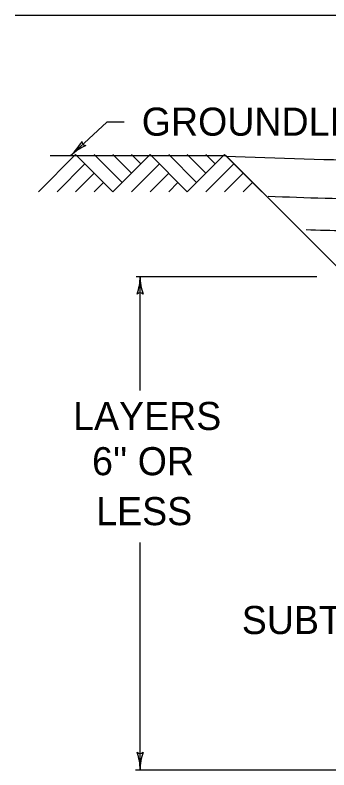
# Model space of a CAD drawing. Extents: x 997.6 to 1036.8, y 998.9 to 1022.6.
# Drawn here: x 1016.5 to 1018.74, y 1005.87 to 1011.25 of the extents above; entities that cross this region are included whole.
import ezdxf

# ---------------------------------------------------------------- set-up
doc = ezdxf.new("R2010")
doc.units = 0
doc.layers.add('1', color=7, linetype='Continuous')

msp = doc.modelspace()

# ---------------------------------------------------------------- linework, layer by layer
at = {"layer": '1'}
for p, q in [((1016.5, 1011.25), (1035.5, 1011.25)), ((1017.1523, 1010.4883), (1016.898, 1010.25)), ((1017.2773, 1010.4883), (1017.1523, 1010.4883)), ((1016.6658, 1009.9917), (1016.9311, 1010.2568)), ((1016.75, 1010.25), (1018, 1010.25)), ((1016.9311, 1010.2568), (1017.1963, 1009.9917)), ((1017.0638, 1010.2568), (1017.2626, 1010.058)), ((1017.1962, 1010.2568), (1017.3288, 1010.1243)), ((1017.1963, 1009.9917), (1017.4614, 1010.2568)), ((1017.3288, 1010.2568), (1017.3951, 1010.1906)), ((1017.4614, 1010.2568), (1017.7266, 1009.9917)), ((1017.5941, 1010.2568), (1017.7929, 1010.058)), ((1017.7266, 1009.9917), (1017.9918, 1010.2568)), ((1017.7266, 1010.2568), (1017.8592, 1010.1243)), ((1017.8592, 1010.2568), (1017.9255, 1010.1906)), ((1017.9918, 1010.2568), (1018.257, 1009.9917)), ((1018, 1010.25), (1020.25, 1008)), ((1016.7985, 1009.9917), (1016.9973, 1010.1906)), ((1017.3288, 1009.9917), (1017.5278, 1010.1906)), ((1017.8593, 1009.9917), (1018.0581, 1010.1906)), ((1016.931, 1009.9917), (1017.0636, 1010.1243)), ((1017.4613, 1009.9917), (1017.594, 1010.1243)), ((1017.9918, 1009.9917), (1018.1243, 1010.1243)), ((1017.0636, 1009.9917), (1017.1299, 1010.058)), ((1017.594, 1009.9917), (1017.6603, 1010.058)), ((1018.1243, 1009.9917), (1018.1907, 1010.058)), ((1017.3614, 1009.3888), (1018.6483, 1009.3888)), ((1017.3907, 1008.5759), (1017.3907, 1009.3888)), ((1017.3907, 1005.875), (1017.3907, 1007.4948)), ((1017.3565, 1005.875), (1020.1068, 1005.875))]:
    msp.add_line(p, q, dxfattribs=at)
for centre, radius, start, end in [((1016.6309, 1010.5351), 0.3906, 313.1299, 331.7987), ((1017.1651, 1009.9649), 0.3906, 114.4771, 133.1238), ((1017.0064, 1010.3515), 0.0312, 181.9045, 264.0212), ((1016.6309, 1010.5351), 0.3906, 313.1177, 313.1299), ((1016.9997, 1009.3888), 0.3909, 341.3472, 359.9939), ((1017.7816, 1009.3888), 0.3909, 179.9878, 180), ((1017.7816, 1009.3888), 0.3909, 180, 198.6688), ((1017.3906, 1009.2402), 0.0313, 48.7746, 130.8913), ((1017.3907, 1006.0237), 0.0313, 228.7746, 310.8913), ((1016.9997, 1005.875), 0.3909, 0, 18.6688), ((1017.7816, 1005.875), 0.3909, 161.3472, 179.9939), ((1016.9997, 1005.875), 0.3909, 359.9878, 0)]:
    msp.add_arc(centre, radius, start, end, dxfattribs=at)
for points in [[(1017.9999, 1010.2452), (1019.1193, 1010.217), (1019.729, 1010.2113), (1020.3747, 1010.1941), (1021.3171, 1010.1941), (1021.3458, 1010.1826), (1021.3986, 1010.1826), (1021.7363, 1010.1826), (1022.1667, 1010.1779), (1022.3186, 1010.2159), (1022.6619, 1010.1999), (1023.0427, 1010.1941), (1024.5062, 1010.2535)], [(1018.3023, 1009.9601), (1019.1145, 1009.9397), (1019.724, 1009.9339), (1020.371, 1009.9167), (1021.2637, 1009.9167), (1021.2923, 1009.9052), (1021.3986, 1009.9052), (1021.7348, 1009.9052), (1022.1993, 1009.9002), (1022.3464, 1009.9369), (1022.6578, 1009.9224), (1022.667, 1009.9224), (1023.0405, 1009.9167), (1024.0983, 1009.9167)], [(1018.5736, 1009.7229), (1019.1105, 1009.7094), (1019.7199, 1009.7037), (1020.3679, 1009.6864), (1021.2191, 1009.6864), (1021.2478, 1009.6749), (1021.3986, 1009.6749), (1021.7335, 1009.6749), (1022.2264, 1009.6696), (1022.3695, 1009.7053), (1022.6525, 1009.6922), (1022.6653, 1009.6922), (1023.0388, 1009.6864), (1023.8653, 1009.6864)]]:
    msp.add_spline(points, degree=3, dxfattribs=at)

# ---------------------------------------------------------------- texts
for s, p in [('GROUNDLINE', (1017.4022, 1010.3912)), ('LAYERS', (1016.9133, 1008.2955)), ("6'' OR", (1017.0482, 1007.9734)), ('LESS', (1017.0777, 1007.6176)), ('SUBTRENCH', (1018.1146, 1006.8423))]:
    msp.add_text(s, height=0.2, dxfattribs=at).set_placement(p)

doc.saveas('drawing.dxf')
